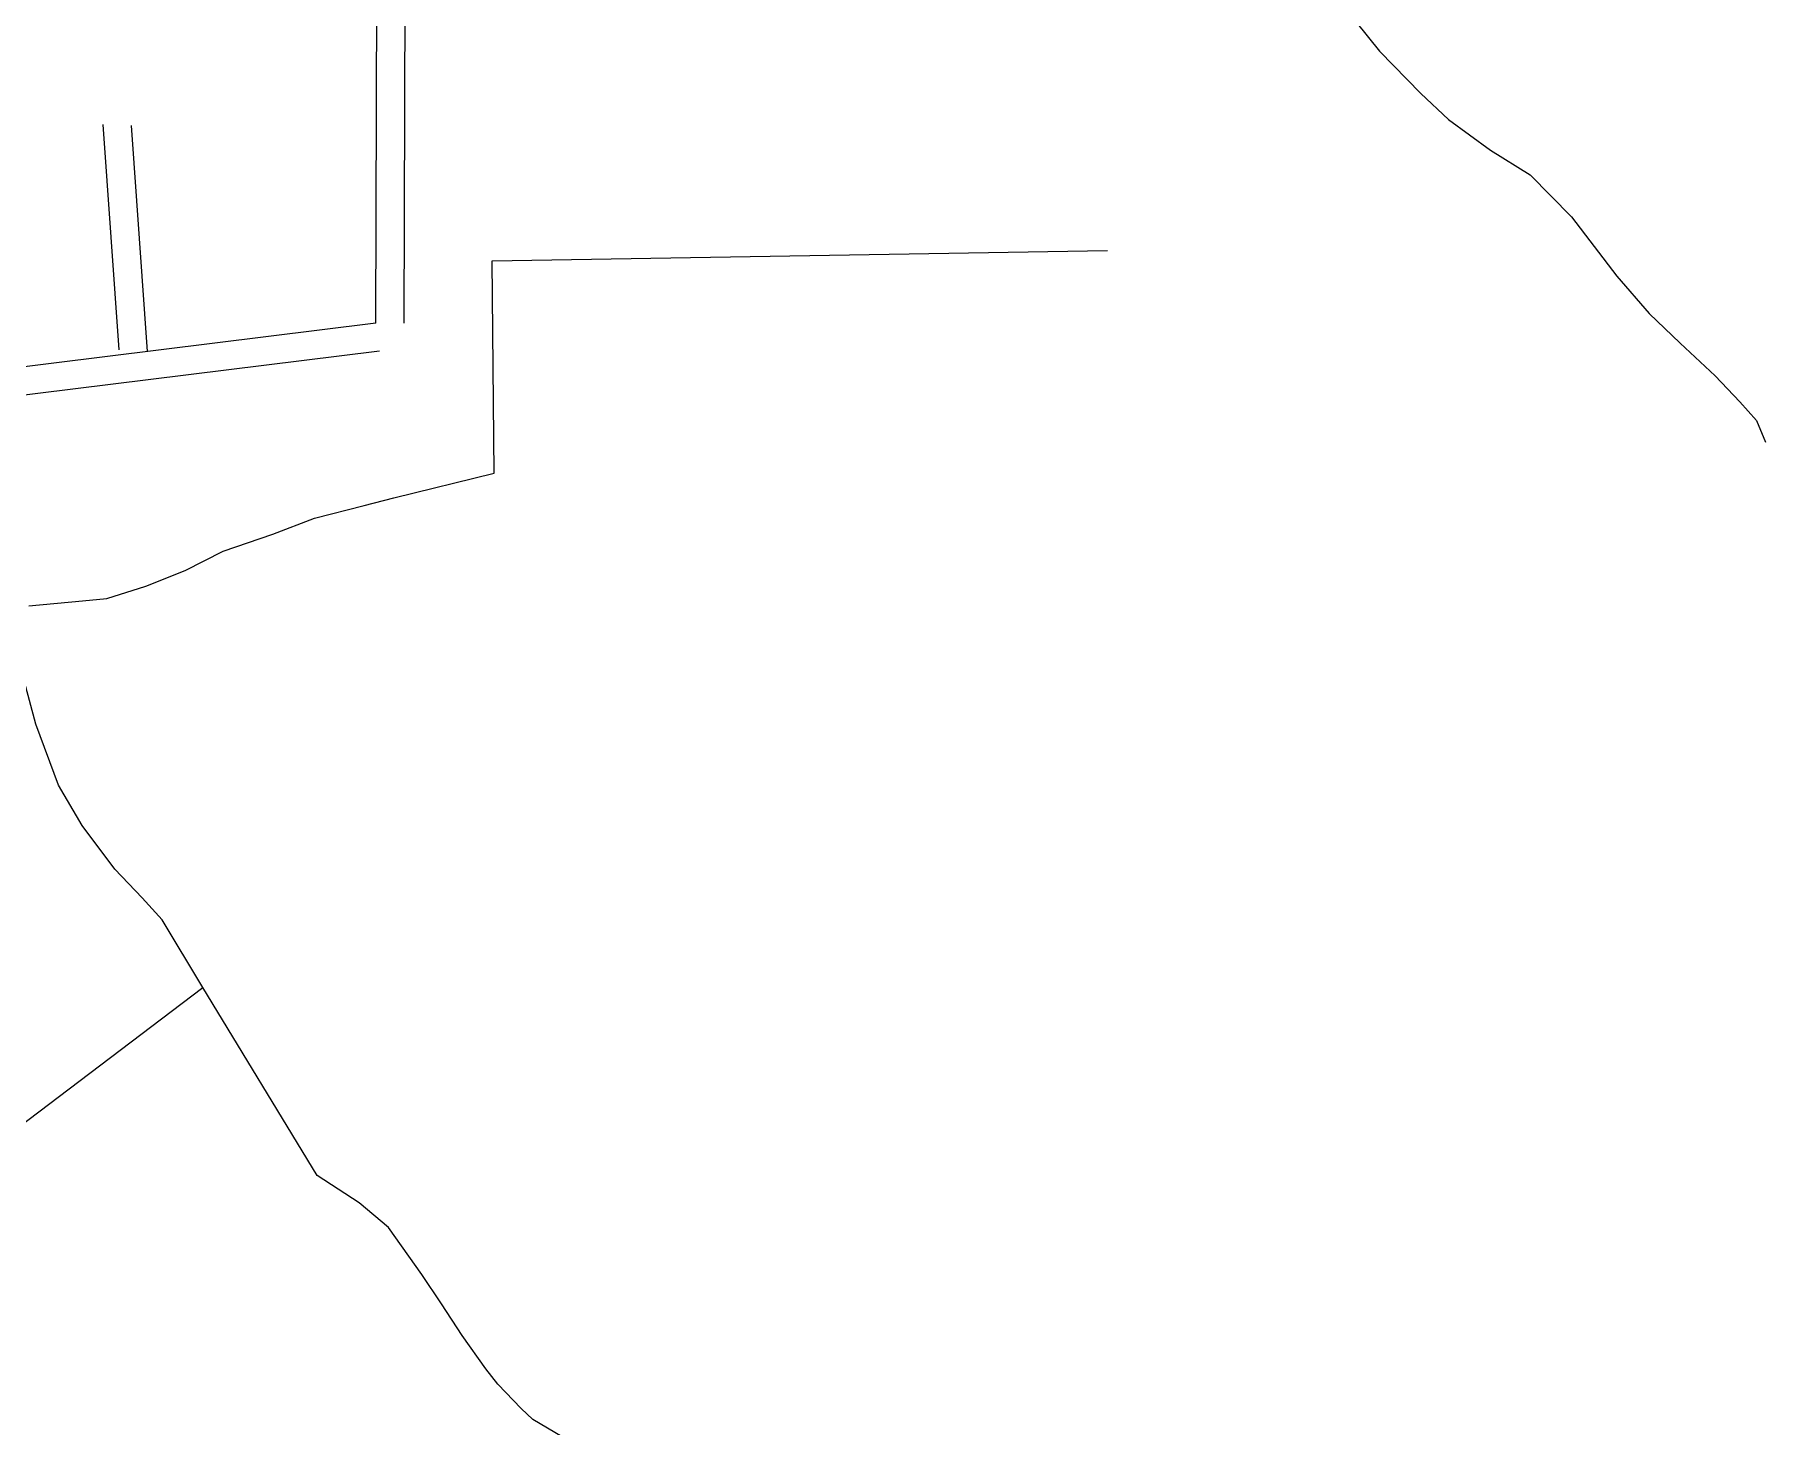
# Model space of a CAD drawing. Header units: millimetres. Extents: x 612493 to 615450, y 1317139 to 1319419.
# Drawn here: x 614638 to 615450, y 1317849 to 1318502 of the extents above; entities that cross this region are included whole.
import ezdxf

# ---------------------------------------------------------------- set-up
doc = ezdxf.new("R2010")
doc.units = ezdxf.units.MM
doc.layers.add('2', color=7, linetype='Continuous')
doc.layers.add('CVL_CUADCON_LIN', color=8, linetype='Continuous')

msp = doc.modelspace()

# ---------------------------------------------------------------- linework, layer by layer
at = {"layer": '2', "color": 1, "lineweight": 0}
for p, q in [((615252.24, 1318514.98), (615268.87, 1318494.23)), ((615268.87, 1318494.23), (615288.3, 1318474.27)), ((615288.3, 1318474.27), (615301.33, 1318462.15)), ((615301.33, 1318462.15), (615320.98, 1318447.77)), ((615320.98, 1318447.77), (615339.6, 1318436.19)), ((615339.6, 1318436.19), (615359.03, 1318416.48)), ((615359.03, 1318416.48), (615380.28, 1318388.64)), ((614853.01, 1318395.84), (615141.37, 1318400.77)), ((614853.85, 1318296.23), (614853.01, 1318395.84)), ((615380.28, 1318388.64), (615395.37, 1318371.19)), ((615395.37, 1318371.19), (615409.94, 1318357.3)), ((615409.94, 1318357.3), (615426.29, 1318341.89)), ((615426.29, 1318341.89), (615437.8, 1318329.76)), ((615437.8, 1318329.76), (615445.73, 1318320.91)), ((615445.73, 1318320.91), (615449.85, 1318310.77)), ((614806.91, 1318284.78), (614853.85, 1318296.23)), ((614769.62, 1318275.17), (614792.96, 1318281.15)), ((614792.96, 1318281.15), (614806.91, 1318284.78)), ((614750.1, 1318267.69), (614769.62, 1318275.17)), ((614726.77, 1318259.68), (614750.1, 1318267.69)), ((614709.04, 1318250.69), (614726.77, 1318259.68)), ((614690.53, 1318243.22), (614709.04, 1318250.69)), ((614635.7, 1318234.01), (614660.84, 1318236.44)), ((614660.84, 1318236.44), (614672.27, 1318237.52)), ((614672.27, 1318237.52), (614690.53, 1318243.22)), ((614639.08, 1318178.64), (614633.63, 1318198.43)), ((614649.67, 1318149.98), (614639.08, 1318178.64)), ((614660.7, 1318130.98), (614649.67, 1318149.98)), ((614676.07, 1318110.49), (614660.7, 1318130.98)), ((614688.85, 1318097.09), (614676.07, 1318110.49)), ((614698.32, 1318086.73), (614688.85, 1318097.09)), ((614717.31, 1318055.07), (614698.32, 1318086.73)), ((614539.73, 1317920.41), (614717.31, 1318055.07)), ((614770.93, 1317966.94), (614717.31, 1318055.07)), ((614790.57, 1317954.09), (614770.93, 1317966.94)), ((614804.36, 1317942.48), (614790.57, 1317954.09)), ((614819.99, 1317920.46), (614804.36, 1317942.48)), ((614829.22, 1317906.79), (614819.99, 1317920.46)), ((614838.96, 1317891.85), (614829.22, 1317906.79)), ((614849.98, 1317876.16), (614838.96, 1317891.85)), ((614855.61, 1317869.08), (614849.98, 1317876.16)), ((614866.6, 1317857.7), (614855.61, 1317869.08)), ((614871.97, 1317852.4), (614866.6, 1317857.7)), ((614885.74, 1317844.34), (614871.97, 1317852.4))]:
    msp.add_line(p, q, dxfattribs=at)
at = {"layer": 'CVL_CUADCON_LIN', "color": 1, "lineweight": 0, "ltscale": 0.5}
for p, q in [((614798.49, 1318366.68), (614799.18, 1318634.37)), ((614811.71, 1318366.65), (614812.41, 1318634.34)), ((614678.08, 1318354.06), (614670.59, 1318459.73)), ((614691.38, 1318353.37), (614683.87, 1318459.32)), ((614798.49, 1318366.68), (614289.32, 1318303.42)), ((614800.12, 1318353.56), (614295.68, 1318290.88))]:
    msp.add_line(p, q, dxfattribs=at)

doc.saveas('drawing.dxf')
